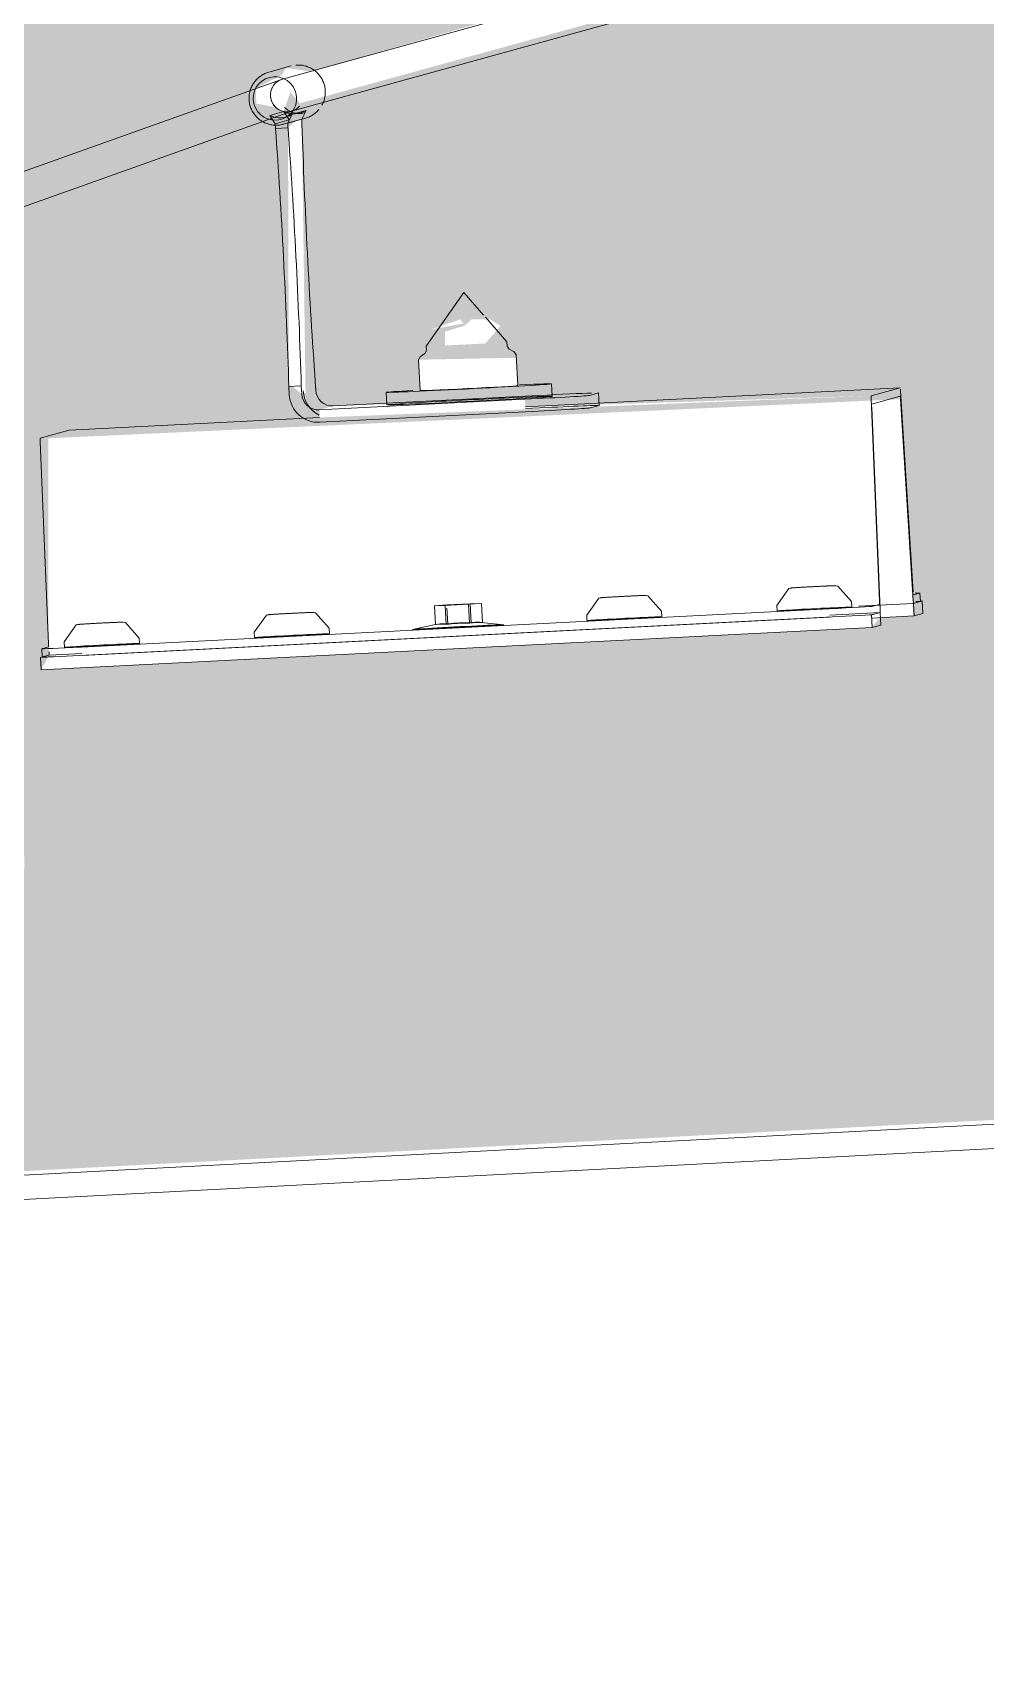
# Model space of a CAD drawing. Header units: millimetres. Extents: x 4237772 to 4686020, y -673 to 29459.
# Drawn here: x 4293227.1 to 4293455.8, y 10130.7 to 10524.6 of the extents above; entities that cross this region are included whole.
import ezdxf

# ---------------------------------------------------------------- set-up
doc = ezdxf.new("R2010")
doc.units = ezdxf.units.MM
for name, color, linetype, lineweight in [('A-ROOF', 132, 'Continuous', 5), ('A-ROOF-PATT', 132, 'Continuous', 5), ('Q-SPCQ', 91, 'Continuous', 5)]:
    doc.layers.add(name, color=color, linetype=linetype, lineweight=lineweight)

# ---------------------------------------------------------------- blocks, each defined once
blk = doc.blocks.new('Static Line_Sayfa_Metal Deck_Pan Mount - Up to 15 _ pitch - Max 2 Users-1848369-SECTION - GRIDS C4-C5')
at = {"layer": 'Q-SPCQ'}
for p, q in [((4295948.37, 11248.74), (4293287.07, 10513.51)), ((4293289.2, 10505.8), (4295950.5, 11241.03)), ((4293289.11, 10516.67), (4293283.79, 10515.2)), ((4293290.51, 10516.89), (4293290.25, 10516.87)), ((4293286.82, 10513.43), (4293047.88, 10428.17)), ((4293050.56, 10420.64), (4293289.51, 10505.9)), ((4293284.04, 10504.8), (4293287.39, 10505.73)), ((4293284.04, 10504.8), (4293285.33, 10502.81)), ((4293285.33, 10502.81), (4293288.69, 10503.73)), ((4293287.25, 10502.67), (4293292.57, 10504.14)), ((4293288.69, 10503.73), (4293287.39, 10505.73)), ((4293288.32, 10502.96), (4293289.4, 10505.08)), ((4293288.32, 10502.96), (4293291.68, 10503.89)), ((4293289.4, 10505.08), (4293292.76, 10506)), ((4293292.76, 10506), (4293291.68, 10503.89)), ((4293291.68, 10503.89), (4293291.74, 10502.72)), ((4293285.33, 10502.81), (4293285.39, 10501.64)), ((4293285.39, 10501.64), (4293288.38, 10501.79)), ((4293288.38, 10501.79), (4293288.32, 10502.96)), ((4293321.59, 10449.38), (4293330.64, 10462.27)), ((4293335.33, 10456.86), (4293330.64, 10462.27)), ((4293340.97, 10450.38), (4293335.82, 10456.31)), ((4293321.59, 10449.38), (4293321.64, 10448.35)), ((4293341.02, 10449.35), (4293340.97, 10450.38)), ((4293341.02, 10449.35), (4293341.47, 10448.66)), ((4293342.72, 10448.02), (4293341.47, 10448.66)), ((4293319.71, 10446.11), (4293320.08, 10446.85)), ((4293319.71, 10446.11), (4293320.09, 10438.7)), ((4293321.27, 10447.62), (4293320.08, 10446.85)), ((4293321.64, 10448.35), (4293321.27, 10447.62)), ((4293343.18, 10447.32), (4293342.72, 10448.02)), ((4293343.56, 10439.91), (4293343.18, 10447.32)), ((4293294.93, 10440.8), (4293295.03, 10438.8)), ((4293291.58, 10439.88), (4293288.58, 10439.72)), ((4293288.58, 10439.72), (4293288.69, 10437.72)), ((4293291.68, 10437.88), (4293291.58, 10439.88)), ((4293299.23, 10435.01), (4293348.62, 10437.54)), ((4293311.97, 10438.28), (4293312.13, 10435.29)), ((4293435.39, 10439.38), (4293345.36, 10434.77)), ((4293351.83, 10437.33), (4293351.67, 10440.33)), ((4293360.86, 10437.55), (4293362.96, 10438.13)), ((4293363.13, 10435.14), (4293362.97, 10438.14)), ((4293428.43, 10436.7), (4293430.41, 10388.12)), ((4293435.39, 10439.38), (4293428.44, 10437.46)), ((4293428.6, 10435.48), (4293435.42, 10437.36)), ((4293438.49, 10390.35), (4293435.47, 10438.64)), ((4293435.5, 10436.63), (4293438.52, 10388.34)), ((4293345.27, 10436.61), (4293295.88, 10434.09)), ((4293296.03, 10431.09), (4293345.42, 10433.62)), ((4293348.78, 10434.54), (4293345.38, 10434.37)), ((4293361.02, 10434.56), (4293363.11, 10435.14)), ((4293430.58, 10386.14), (4293428.6, 10434.72)), ((4293228.88, 10427.25), (4293235.83, 10429.17)), ((4293295.97, 10432.25), (4293235.83, 10429.17)), ((4293230.85, 10377.91), (4293228.88, 10426.49)), ((4293440.15, 10390.05), (4293438.57, 10389.62)), ((4293440.26, 10388.06), (4293440.15, 10390.06)), ((4293238.83, 10377.11), (4293418.43, 10386.3)), ((4293326.52, 10387.22), (4293323.54, 10387.02)), ((4293323.54, 10387.02), (4293326.12, 10387.11)), ((4293323.77, 10382.48), (4293323.54, 10387.02)), ((4293326.12, 10387.11), (4293331.73, 10387.4)), ((4293326.12, 10387.11), (4293326.35, 10382.55)), ((4293332.13, 10387.51), (4293326.52, 10387.22)), ((4293326.56, 10386.48), (4293326.76, 10382.67)), ((4293331.73, 10387.4), (4293334.83, 10387.6)), ((4293331.73, 10387.4), (4293331.96, 10382.82)), ((4293334.83, 10387.6), (4293332.13, 10387.51)), ((4293332.13, 10387.51), (4293332.37, 10382.93)), ((4293334.83, 10387.6), (4293335.07, 10382.99)), ((4293378.16, 10384.38), (4293378.09, 10385.7)), ((4293405.75, 10387.1), (4293405.82, 10385.79)), ((4293423.79, 10386.72), (4293423.73, 10388.03)), ((4293438.57, 10387.59), (4293425.42, 10386.92)), ((4293425.61, 10386.94), (4293438.6, 10387.6)), ((4293430.41, 10387.36), (4293428.83, 10386.92)), ((4293440.67, 10388.17), (4293438.57, 10387.59)), ((4293438.57, 10387.59), (4293438.73, 10384.6)), ((4293438.6, 10387.6), (4293440.25, 10388.05)), ((4293440.82, 10385.17), (4293440.67, 10388.17)), ((4293228.95, 10374.6), (4293428.51, 10384.81)), ((4293229.11, 10371.61), (4293428.66, 10381.82)), ((4293238.93, 10375.11), (4293418.53, 10384.3)), ((4293298.33, 10380.3), (4293298.26, 10381.61)), ((4293323.82, 10382.49), (4293318.29, 10381.32)), ((4293326.8, 10381.8), (4293323.82, 10381.6)), ((4293323.82, 10381.6), (4293326.4, 10381.69)), ((4293326.4, 10381.69), (4293332.01, 10381.97)), ((4293332.41, 10382.09), (4293326.8, 10381.8)), ((4293332.01, 10381.97), (4293335.11, 10382.18)), ((4293335.11, 10382.18), (4293332.41, 10382.09)), ((4293340.22, 10382.45), (4293334.77, 10383.03)), ((4293360.11, 10384.77), (4293360.18, 10383.46)), ((4293430.61, 10385.39), (4293418.51, 10384.77)), ((4293430.61, 10385.39), (4293428.51, 10384.81)), ((4293428.51, 10384.81), (4293428.66, 10381.82)), ((4293428.55, 10384.07), (4293438.73, 10384.6)), ((4293428.66, 10381.82), (4293430.76, 10382.39)), ((4293428.93, 10384.93), (4293430.57, 10385.38)), ((4293430.76, 10382.39), (4293430.61, 10385.39)), ((4293438.73, 10384.6), (4293440.82, 10385.17)), ((4293234.65, 10378.35), (4293234.72, 10377.04)), ((4293252.69, 10377.97), (4293252.63, 10379.28)), ((4293280.29, 10380.69), (4293280.36, 10379.37)), ((4293228.95, 10374.6), (4293231.05, 10375.18)), ((4293229.11, 10371.61), (4293228.95, 10374.6)), ((4293229.26, 10376.71), (4293229.36, 10374.72)), ((4293229.27, 10376.72), (4293230.85, 10377.15)), ((4293231.01, 10375.17), (4293229.37, 10374.72)), ((4293238.9, 10375.58), (4293231.05, 10375.18))]:
    blk.add_line(p, q, dxfattribs=at)
at = {"layer": 'Q-SPCQ', "flags": 128}
for points in [[(4293296.54, 10507.28), (4293296.66, 10507.51), (4293296.77, 10507.75), (4293296.88, 10507.99), (4293296.97, 10508.23), (4293297.05, 10508.48), (4293297.12, 10508.73), (4293297.18, 10508.98), (4293297.23, 10509.23), (4293297.28, 10509.49), (4293297.31, 10509.75), (4293297.33, 10510.01), (4293297.34, 10510.27), (4293297.34, 10510.53), (4293297.33, 10510.79), (4293297.31, 10511.04), (4293297.28, 10511.3), (4293297.24, 10511.56), (4293297.19, 10511.81), (4293297.12, 10512.07), (4293297.05, 10512.31), (4293296.97, 10512.56), (4293296.88, 10512.8), (4293296.78, 10513.04), (4293296.67, 10513.28), (4293296.55, 10513.51), (4293296.42, 10513.73), (4293296.28, 10513.95), (4293296.14, 10514.17), (4293295.98, 10514.38), (4293295.82, 10514.58), (4293295.65, 10514.78), (4293295.47, 10514.96), (4293295.28, 10515.15), (4293295.09, 10515.32), (4293294.89, 10515.49), (4293294.68, 10515.64), (4293294.47, 10515.79), (4293294.25, 10515.93), (4293294.03, 10516.07), (4293293.8, 10516.19), (4293293.57, 10516.3), (4293293.33, 10516.41), (4293293.09, 10516.5), (4293292.84, 10516.59), (4293292.59, 10516.66), (4293292.34, 10516.73), (4293292.08, 10516.78), (4293291.83, 10516.83), (4293291.57, 10516.86), (4293291.31, 10516.88), (4293291.05, 10516.9), (4293290.79, 10516.9), (4293290.53, 10516.89), (4293290.51, 10516.89)], [(4293283.79, 10515.2), (4293283.54, 10515.12), (4293283.29, 10515.04), (4293283.05, 10514.94), (4293282.81, 10514.84), (4293282.58, 10514.73), (4293282.35, 10514.61), (4293282.12, 10514.47), (4293281.9, 10514.33), (4293281.69, 10514.18), (4293281.48, 10514.03), (4293281.28, 10513.86), (4293281.09, 10513.69), (4293280.9, 10513.51), (4293280.72, 10513.32), (4293280.55, 10513.12), (4293280.39, 10512.92), (4293280.23, 10512.71), (4293280.08, 10512.5), (4293279.95, 10512.28), (4293279.82, 10512.05), (4293279.7, 10511.82), (4293279.58, 10511.59), (4293279.48, 10511.35), (4293279.39, 10511.1), (4293279.31, 10510.86), (4293279.24, 10510.61), (4293279.18, 10510.35), (4293279.12, 10510.1), (4293279.08, 10509.84), (4293279.05, 10509.59), (4293279.03, 10509.33), (4293279.02, 10509.07), (4293279.02, 10508.81), (4293279.03, 10508.55), (4293279.05, 10508.29), (4293279.08, 10508.03), (4293279.12, 10507.77), (4293279.17, 10507.52), (4293279.23, 10507.27), (4293279.31, 10507.02), (4293279.39, 10506.77), (4293279.48, 10506.53), (4293279.58, 10506.29), (4293279.69, 10506.05), (4293279.81, 10505.82), (4293279.94, 10505.6), (4293280.07, 10505.38), (4293280.22, 10505.16), (4293280.38, 10504.96), (4293280.54, 10504.75), (4293280.71, 10504.56), (4293280.89, 10504.37), (4293281.07, 10504.19), (4293281.27, 10504.01), (4293281.47, 10503.85), (4293281.67, 10503.69), (4293281.89, 10503.54), (4293282.11, 10503.4), (4293282.33, 10503.27), (4293282.56, 10503.14), (4293282.79, 10503.03), (4293283.03, 10502.93), (4293283.27, 10502.83), (4293283.52, 10502.75), (4293283.77, 10502.67), (4293284.02, 10502.61), (4293284.27, 10502.55), (4293284.53, 10502.51), (4293284.79, 10502.47), (4293285.05, 10502.45), (4293285.31, 10502.44), (4293285.57, 10502.43), (4293285.83, 10502.44), (4293285.85, 10502.44)], [(4293292.57, 10504.14), (4293292.82, 10504.21), (4293293.06, 10504.29), (4293293.31, 10504.39), (4293293.55, 10504.49), (4293293.78, 10504.61), (4293294.01, 10504.73), (4293294.24, 10504.86), (4293294.45, 10505), (4293294.67, 10505.15), (4293294.88, 10505.31), (4293295.08, 10505.47), (4293295.27, 10505.65), (4293295.46, 10505.83), (4293295.64, 10506.02), (4293295.81, 10506.21)], [(4293285.85, 10502.44), (4293286.11, 10502.46), (4293286.37, 10502.49), (4293286.63, 10502.53), (4293286.88, 10502.58), (4293287.14, 10502.64), (4293287.25, 10502.67)], [(4293378.09, 10385.7), (4293374.8, 10389.44), (4293374.33, 10389.49), (4293374.16, 10389.5), (4293374.05, 10389.5), (4293373.97, 10389.5), (4293373.89, 10389.5), (4293373.82, 10389.5), (4293373.74, 10389.5), (4293373.66, 10389.5), (4293373.57, 10389.49), (4293373.48, 10389.49), (4293373.39, 10389.49), (4293373.29, 10389.49), (4293373.18, 10389.48), (4293373.06, 10389.48), (4293372.94, 10389.47), (4293372.82, 10389.47), (4293372.68, 10389.46), (4293372.55, 10389.46), (4293372.4, 10389.45), (4293372.25, 10389.44), (4293372.1, 10389.44), (4293371.94, 10389.43), (4293371.78, 10389.42), (4293371.61, 10389.42), (4293371.44, 10389.41), (4293371.26, 10389.4), (4293371.08, 10389.39), (4293370.9, 10389.38), (4293370.71, 10389.37), (4293370.52, 10389.36), (4293370.33, 10389.36), (4293370.14, 10389.35), (4293369.94, 10389.34), (4293369.75, 10389.33), (4293369.55, 10389.32), (4293369.35, 10389.31), (4293369.15, 10389.3), (4293368.95, 10389.29), (4293368.74, 10389.28), (4293368.54, 10389.26), (4293368.34, 10389.25), (4293368.14, 10389.24), (4293367.95, 10389.23), (4293367.75, 10389.22), (4293367.55, 10389.21), (4293367.36, 10389.2), (4293367.17, 10389.19), (4293366.98, 10389.18), (4293366.8, 10389.17), (4293366.62, 10389.16), (4293366.44, 10389.15), (4293366.27, 10389.14), (4293366.1, 10389.13), (4293365.93, 10389.12), (4293365.77, 10389.11), (4293365.61, 10389.1), (4293365.46, 10389.09), (4293365.32, 10389.08), (4293365.17, 10389.08), (4293365.04, 10389.07), (4293364.91, 10389.06), (4293364.79, 10389.05), (4293364.67, 10389.04), (4293364.56, 10389.04), (4293364.45, 10389.03), (4293364.35, 10389.02), (4293364.26, 10389.02), (4293364.17, 10389.01), (4293364.09, 10389), (4293364.01, 10389), (4293363.94, 10388.99), (4293363.86, 10388.98), (4293363.78, 10388.98), (4293363.69, 10388.97), (4293363.57, 10388.95), (4293363.32, 10388.91), (4293363.05, 10388.84)], [(4293405.75, 10387.1), (4293408.64, 10391.16), (4293408.69, 10391.18)], [(4293423.73, 10388.03), (4293420.44, 10391.77), (4293419.97, 10391.83), (4293419.79, 10391.84), (4293419.69, 10391.84), (4293419.6, 10391.84), (4293419.53, 10391.84), (4293419.45, 10391.83), (4293419.38, 10391.83), (4293419.3, 10391.83), (4293419.21, 10391.83), (4293419.12, 10391.83), (4293419.03, 10391.82), (4293418.92, 10391.82), (4293418.82, 10391.82), (4293418.7, 10391.81), (4293418.58, 10391.81), (4293418.45, 10391.8), (4293418.32, 10391.8), (4293418.18, 10391.79), (4293418.04, 10391.78), (4293417.89, 10391.78), (4293417.74, 10391.77), (4293417.58, 10391.76), (4293417.42, 10391.76), (4293417.25, 10391.75), (4293417.08, 10391.74), (4293416.9, 10391.73), (4293416.72, 10391.73), (4293416.54, 10391.72), (4293416.35, 10391.71), (4293416.16, 10391.7), (4293415.97, 10391.69), (4293415.78, 10391.68), (4293415.58, 10391.67), (4293415.38, 10391.66), (4293415.19, 10391.65), (4293414.99, 10391.64), (4293414.78, 10391.63), (4293414.58, 10391.62), (4293414.38, 10391.61), (4293414.18, 10391.6), (4293413.98, 10391.59), (4293413.78, 10391.58), (4293413.58, 10391.57), (4293413.39, 10391.56), (4293413.19, 10391.55), (4293413, 10391.54), (4293412.81, 10391.53), (4293412.62, 10391.52), (4293412.44, 10391.51), (4293412.26, 10391.5), (4293412.08, 10391.48), (4293411.9, 10391.47), (4293411.73, 10391.47), (4293411.57, 10391.46), (4293411.41, 10391.45), (4293411.25, 10391.44), (4293411.1, 10391.43), (4293410.95, 10391.42), (4293410.81, 10391.41), (4293410.68, 10391.4), (4293410.55, 10391.39), (4293410.42, 10391.39), (4293410.31, 10391.38), (4293410.2, 10391.37), (4293410.09, 10391.36), (4293409.99, 10391.36), (4293409.9, 10391.35), (4293409.81, 10391.34), (4293409.73, 10391.34), (4293409.65, 10391.33), (4293409.57, 10391.32), (4293409.5, 10391.32), (4293409.42, 10391.31), (4293409.33, 10391.3), (4293409.2, 10391.28), (4293408.95, 10391.24), (4293408.69, 10391.18)], [(4293298.26, 10381.61), (4293294.97, 10385.35), (4293294.51, 10385.41), (4293294.33, 10385.42), (4293294.23, 10385.42), (4293294.14, 10385.42), (4293294.07, 10385.42), (4293293.99, 10385.42), (4293293.92, 10385.42), (4293293.84, 10385.41), (4293293.75, 10385.41), (4293293.66, 10385.41), (4293293.56, 10385.41), (4293293.46, 10385.4), (4293293.35, 10385.4), (4293293.24, 10385.39), (4293293.12, 10385.39), (4293292.99, 10385.38), (4293292.86, 10385.38), (4293292.72, 10385.37), (4293292.58, 10385.37), (4293292.43, 10385.36), (4293292.28, 10385.35), (4293292.12, 10385.35), (4293291.95, 10385.34), (4293291.79, 10385.33), (4293291.61, 10385.32), (4293291.44, 10385.32), (4293291.26, 10385.31), (4293291.08, 10385.3), (4293290.89, 10385.29), (4293290.7, 10385.28), (4293290.51, 10385.27), (4293290.31, 10385.26), (4293290.12, 10385.25), (4293289.92, 10385.24), (4293289.72, 10385.23), (4293289.52, 10385.22), (4293289.32, 10385.21), (4293289.12, 10385.2), (4293288.92, 10385.19), (4293288.72, 10385.18), (4293288.52, 10385.17), (4293288.32, 10385.16), (4293288.12, 10385.15), (4293287.93, 10385.14), (4293287.73, 10385.13), (4293287.54, 10385.12), (4293287.35, 10385.11), (4293287.16, 10385.1), (4293286.98, 10385.09), (4293286.79, 10385.08), (4293286.62, 10385.07), (4293286.44, 10385.06), (4293286.27, 10385.05), (4293286.11, 10385.04), (4293285.95, 10385.03), (4293285.79, 10385.02), (4293285.64, 10385.01), (4293285.49, 10385), (4293285.35, 10384.99), (4293285.22, 10384.98), (4293285.09, 10384.98), (4293284.96, 10384.97), (4293284.85, 10384.96), (4293284.73, 10384.95), (4293284.63, 10384.95), (4293284.53, 10384.94), (4293284.44, 10384.93), (4293284.35, 10384.93), (4293284.27, 10384.92), (4293284.19, 10384.91), (4293284.11, 10384.91), (4293284.04, 10384.9), (4293283.96, 10384.89), (4293283.87, 10384.88), (4293283.74, 10384.87), (4293283.49, 10384.82), (4293283.23, 10384.76)], [(4293360.11, 10384.77), (4293363, 10388.83), (4293363.05, 10388.84)], [(4293234.65, 10378.35), (4293237.54, 10382.41), (4293237.59, 10382.42)], [(4293252.63, 10379.28), (4293249.34, 10383.02), (4293248.87, 10383.08), (4293248.69, 10383.08), (4293248.59, 10383.08), (4293248.5, 10383.08), (4293248.43, 10383.08), (4293248.35, 10383.08), (4293248.28, 10383.08), (4293248.2, 10383.08), (4293248.11, 10383.08), (4293248.02, 10383.07), (4293247.93, 10383.07), (4293247.82, 10383.07), (4293247.72, 10383.06), (4293247.6, 10383.06), (4293247.48, 10383.05), (4293247.35, 10383.05), (4293247.22, 10383.04), (4293247.08, 10383.04), (4293246.94, 10383.03), (4293246.79, 10383.03), (4293246.64, 10383.02), (4293246.48, 10383.01), (4293246.32, 10383.01), (4293246.15, 10383), (4293245.98, 10382.99), (4293245.8, 10382.98), (4293245.62, 10382.97), (4293245.44, 10382.96), (4293245.25, 10382.96), (4293245.06, 10382.95), (4293244.87, 10382.94), (4293244.68, 10382.93), (4293244.48, 10382.92), (4293244.28, 10382.91), (4293244.08, 10382.9), (4293243.88, 10382.89), (4293243.68, 10382.88), (4293243.48, 10382.87), (4293243.28, 10382.86), (4293243.08, 10382.85), (4293242.88, 10382.84), (4293242.68, 10382.83), (4293242.48, 10382.82), (4293242.29, 10382.81), (4293242.09, 10382.79), (4293241.9, 10382.78), (4293241.71, 10382.77), (4293241.52, 10382.76), (4293241.34, 10382.75), (4293241.16, 10382.74), (4293240.98, 10382.73), (4293240.8, 10382.72), (4293240.63, 10382.71), (4293240.47, 10382.7), (4293240.31, 10382.69), (4293240.15, 10382.68), (4293240, 10382.68), (4293239.85, 10382.67), (4293239.71, 10382.66), (4293239.58, 10382.65), (4293239.45, 10382.64), (4293239.32, 10382.63), (4293239.21, 10382.63), (4293239.1, 10382.62), (4293238.99, 10382.61), (4293238.89, 10382.6), (4293238.8, 10382.6), (4293238.71, 10382.59), (4293238.63, 10382.59), (4293238.55, 10382.58), (4293238.47, 10382.57), (4293238.4, 10382.57), (4293238.32, 10382.56), (4293238.23, 10382.55), (4293238.1, 10382.53), (4293237.85, 10382.49), (4293237.59, 10382.42)], [(4293280.29, 10380.69), (4293283.18, 10384.74), (4293283.23, 10384.76)]]:
    blk.add_lwpolyline(points, dxfattribs=at)
at = {"layer": 'Q-SPCQ'}
for centre, major_axis, ratio, start_param, end_param in [((4293285.24, 10508.86), (-1.39, 5.03), 0.999054, 6.064948, 9.20654), ((4293288.14, 10509.66), (-1.07, 3.86), 0.999054, 0, 1.352559), ((4293288.16, 10509.67), (-1.07, 3.86), 0.999054, 0.82896, 1.352559), ((4293285.24, 10508.86), (-1.39, 5.03), 0.999054, 2.923355, 6.064948), ((4293288.16, 10509.67), (-1.07, 3.86), 0.999054, 0.073126, 0.305361), ((4293288.14, 10509.66), (-1.07, 3.86), 0.999054, 1.352559, 3.708753), ((4293288.16, 10509.67), (-1.07, 3.86), 0.999054, 1.352559, 2.399756), ((4293286.48, 10509.54), (-1.42, 5.14), 0.999054, 2.395188, 3.451522), ((4293289.84, 10510.47), (-1.42, 5.14), 0.999054, 2.395188, 3.451522), ((4293291.11, 10510.48), (-1.39, 5.03), 0.999054, 2.112396, 2.923355), ((4293288.16, 10509.67), (-1.07, 3.86), 0.999054, 2.923355, 3.446954), ((4293291.11, 10510.48), (-1.39, 5.03), 0.999054, 2.923355, 3.141593), ((4293284.36, 10469.95), (-3.58, 69.91), 0.042464, 4.263032, 5.180598), ((4293287.35, 10470.11), (-3.58, 69.91), 0.042464, 4.263032, 5.180598), ((4293295.97, 10472.49), (-3.58, 69.91), 0.042464, 1.121439, 2.039005), ((4293295.67, 10438.08), (-1.86, 6.75), 0.999054, 1.352559, 2.923355), ((4293295.67, 10438.08), (-1.07, 3.86), 0.999054, 1.352559, 2.923355), ((4293299.03, 10439.01), (-1.86, 6.75), 0.999054, 1.352559, 2.399756), ((4293299.03, 10439.01), (-1.07, 3.86), 0.999054, 1.352559, 2.923355), ((4293331.82, 10439.31), (19.85, 1.02), 0.009417, 3.099114, 6.240706), ((4293331.98, 10436.31), (19.85, 1.02), 0.009417, 3.099114, 6.240706), ((4293331.82, 10439.31), (19.85, 1.02), 0.009417, 2.313715, 3.099114), ((4293331.98, 10436.31), (19.85, 1.02), 0.009417, 6.240706, 9.382299), ((4293331.82, 10439.31), (11.73, 0.6), 0.009417, 3.099114, 6.240706), ((4293331.82, 10439.31), (19.85, 1.02), 0.009417, 6.240706, 7.195383), ((4293345.9, 10436.79), (14.98, 0.77), 0.009417, 4.66991, 6.240706), ((4293347.99, 10437.37), (14.98, 0.77), 0.009417, 0.48112, 1.528317), ((4293428.49, 10436.46), (-0.051, 0.999), 0.042464, 0.009426, 1.328063), ((4293435.48, 10436.37), (-0.051, 0.999), 0.042464, 4.973974, 6.283185), ((4293435.44, 10438.38), (-0.051, 0.999), 0.042464, 4.973974, 5.41352), ((4293346.05, 10433.79), (14.98, 0.77), 0.009417, 4.66991, 6.240706), ((4293348.15, 10434.37), (14.98, 0.77), 0.009417, 6.240706, 7.811503), ((4293428.66, 10434.48), (-0.051, 0.999), 0.042464, 0.009426, 0.229199), ((4293228.93, 10426.25), (-0.051, 0.999), 0.042464, 0.229199, 1.328063), ((4293438.51, 10390.61), (-0.051, 0.999), 0.042464, 2.931246, 3.141593), ((4293430.17, 10389.54), (9.99, 0.51), 0.009417, 6.240706, 6.764305), ((4293414.81, 10386.25), (8.99, 0.46), 0.009417, 3.099114, 6.240706), ((4293414.81, 10386.25), (8.99, 0.46), 0.009417, 6.240706, 9.382299), ((4293418.85, 10386.41), (9.99, 0.51), 0.009417, 4.66991, 6.240706), ((4293430.35, 10388.36), (-0.051, 0.999), 0.042464, 3.370791, 4.469655), ((4293430.52, 10386.38), (-0.051, 0.999), 0.042464, 3.151019, 4.469655), ((4293438.55, 10388.6), (-0.051, 0.999), 0.042464, 1.832382, 2.931246), ((4293430.27, 10387.54), (9.99, 0.51), 0.009417, 6.240706, 6.764305), ((4293329.26, 10381.88), (10.99, 0.57), 0.009417, 3.099114, 6.240706), ((4293329.26, 10381.88), (10.99, 0.57), 0.009417, 6.240706, 9.382299), ((4293369.17, 10383.92), (8.99, 0.46), 0.009417, 3.099114, 6.240706), ((4293369.17, 10383.92), (8.99, 0.46), 0.009417, 6.240706, 9.382299), ((4293418.95, 10384.42), (9.99, 0.51), 0.009417, 5.455308, 6.240706), ((4293230.8, 10378.15), (-0.051, 0.999), 0.042464, 3.370791, 4.469655), ((4293243.71, 10377.5), (8.99, 0.46), 0.009417, 3.099114, 6.240706), ((4293243.71, 10377.5), (8.99, 0.46), 0.009417, 6.240706, 9.382299), ((4293289.34, 10379.84), (8.99, 0.46), 0.009417, 3.099114, 6.240706), ((4293289.34, 10379.84), (8.99, 0.46), 0.009417, 6.240706, 9.382299), ((4293239.24, 10377.23), (9.99, 0.51), 0.009417, 3.099114, 4.66991), ((4293239.35, 10375.23), (9.99, 0.51), 0.009417, 3.099114, 3.884512), ((4293230.96, 10376.17), (-0.051, 0.999), 0.042464, 3.151019, 4.469655)]:
    blk.add_ellipse(centre, major_axis=major_axis, ratio=ratio, start_param=start_param, end_param=end_param, dxfattribs=at)
for points in [[(4293323.77, 10382.48), (4293324.26, 10382.59), (4293325.26, 10382.73), (4293326.26, 10382.71), (4293326.76, 10382.67)], [(4293326.35, 10382.55), (4293325.92, 10382.62), (4293325.05, 10382.68), (4293324.2, 10382.57), (4293323.77, 10382.48)], [(4293331.96, 10382.82), (4293331.03, 10382.85), (4293329.15, 10382.84), (4293327.29, 10382.68), (4293326.35, 10382.55)], [(4293326.76, 10382.67), (4293327.69, 10382.79), (4293329.56, 10382.96), (4293331.43, 10382.96), (4293332.37, 10382.93)], [(4293335.07, 10382.99), (4293334.55, 10383.04), (4293333.51, 10383.06), (4293332.48, 10382.92), (4293331.96, 10382.82)], [(4293332.37, 10382.93), (4293332.82, 10383.02), (4293333.71, 10383.11), (4293334.61, 10383.06), (4293335.07, 10382.99)]]:
    blk.add_open_spline(points, degree=3, dxfattribs=at)
blk = doc.blocks.new('Roof Gutters3 - Roof Gutters-1885272-SECTION - GRIDS C4-C5')
at = {"layer": 'A-ROOF'}
for p, q in [((4305042.85, 10866.67), (4278105.35, 9448.28)), ((4304821.97, 10860.89), (4278154.77, 9456.73))]:
    blk.add_line(p, q, dxfattribs=at)

msp = doc.modelspace()

# ---------------------------------------------------------------- hatches: boundary and pattern name
at = {"layer": 'A-ROOF-PATT'}
h = msp.add_hatch(dxfattribs=at)
h.set_pattern_fill('FP_9', color=256, style=0, pattern_type=2)
h.set_pattern_definition([(3.05, (11919.841, -226018.123), (-59.9198678984, -0.0001809275), [])])
h.paths.add_polyline_path([(4278255.68, 9462.05), (4304897.93, 10866.67), (4309082.25, 11183.02), (4312463.32, 11362.94), (4312463.32, 11371.18), (4307185.57, 11099.1), (4306080.21, 11191.54), (4305617.63, 11216.95), (4305509.43, 11211.19), (4305509.43, 11207.58), (4305370.15, 11202.35), (4305322.96, 11202.56), (4305322.96, 11253.77), (4305239.45, 11237.89), (4305233.47, 11233.29), (4305214.31, 11227.35), (4305195.68, 11226.59), (4305108.64, 11228.29), (4305090.65, 11237.89), (4305085.9, 11241.77), (4305077.26, 11254.33), (4305070.89, 11267.69), (4304908.71, 11237.89), (4304902.73, 11233.29), (4304883.58, 11227.35), (4304864.94, 11226.59), (4304777.9, 11228.29), (4304759.91, 11237.89), (4304755.16, 11241.77), (4304747.5, 11251.97), (4304741.64, 11271.56), (4304742.07, 11284.9), (4304743.01, 11290.33), (4304747.65, 11301.59), (4304755.57, 11311.94), (4304766.15, 11320), (4304777.9, 11324.88), (4304790.79, 11326.59), (4304842.4, 11328.79), (4305029.77, 11361.95), (4305029.77, 11503.7), (4300245.6, 11502.07), (4296195.35, 11286.53), (4296200.11, 11243.19), (4296189.61, 11242.7), (4296187.08, 11286.09), (4293584.51, 11149.87), (4293563.14, 11149.13), (4293330.85, 11136.75), (4278258.28, 9462.34)])
h.paths.add_polyline_path([(4292935.79, 10300.91), (4292935.63, 10306.94), (4292958.77, 10313.3), (4292980.53, 10316.43), (4292996.51, 10360.76), (4293017.04, 10366.43), (4293161.46, 10373.82), (4293182.23, 10324.73), (4293225.03, 10326.92), (4293225.03, 10323.88), (4293219.79, 10321.44), (4293219.89, 10319.42), (4293202.08, 10316.74), (4293202.2, 10314.53), (4293157.3, 10312.24), (4293155.83, 10318.34), (4293136.37, 10364.32), (4293017.33, 10357.15), (4293001.43, 10311.97), (4292998.28, 10310.11), (4292996.14, 10307.98), (4292980.57, 10305.41), (4292980.53, 10303.19), (4292978.28, 10303.08)])
h.paths.add_polyline_path([(4293052.75, 10369.96), (4293066.43, 10374.31), (4293066.01, 10382.53), (4293086.92, 10383.11), (4293087.47, 10372.59), (4293066.01, 10370.78)])
h.paths.add_polyline_path([(4293428.42, 10437.46), (4293295.97, 10432.25), (4293296.03, 10434.13), (4293299.23, 10435.01), (4293345.27, 10436.61), (4293345.42, 10434.78), (4293428.43, 10437.46)])
h.paths.add_polyline_path([(4293229.11, 10371.61), (4293231.05, 10375.18), (4293230.86, 10377.44), (4293230.82, 10427.25), (4293435.5, 10436.63), (4293438.52, 10384.58), (4293430.42, 10384.17), (4293428.66, 10381.82), (4293243.98, 10372.37)])
h.paths.add_polyline_path([(4293048.99, 10392.78), (4293044, 10392.53), (4293045.59, 10439.9), (4293050.62, 10439.38), (4293050.58, 10413.73), (4293049.99, 10405.88)])
h.paths.add_polyline_path([(4293049.6, 10372.8), (4293050.58, 10407.95), (4293052.73, 10406.06), (4293053.28, 10373.82), (4293052.75, 10373.67)])
h.paths.add_polyline_path([(4293065.61, 10384.68), (4293070.9, 10390.47), (4293080.55, 10392.1), (4293084.84, 10390.85), (4293084.84, 10386.22), (4293068.39, 10384.81)])
h.paths.add_polyline_path([(4293291.68, 10437.88), (4293289.37, 10439.76), (4293288.58, 10439.72), (4293288.38, 10501.79), (4293290.31, 10503.51), (4293291.68, 10503.89), (4293292.6, 10438.13)])
h.paths.add_polyline_path([(4293670.35, 10504.3), (4293537.9, 10499.09), (4293537.96, 10500.97), (4293541.16, 10501.85), (4293587.2, 10503.45), (4293587.35, 10501.61), (4293670.36, 10504.3)])
h.paths.add_polyline_path([(4293471.03, 10438.44), (4293472.98, 10442.02), (4293472.79, 10444.28), (4293472.74, 10494.09), (4293677.43, 10503.46), (4293680.45, 10451.42), (4293672.35, 10451.01), (4293670.59, 10448.65), (4293491.46, 10439.49)])
h.paths.add_polyline_path([(4293320.1, 10438.71), (4293319.72, 10446.12), (4293343.2, 10446.58), (4293343.55, 10439.91), (4293322.8, 10438.78)])
h.paths.add_polyline_path([(4293322.75, 10453.38), (4293329.75, 10455.8), (4293330.52, 10454.83), (4293322.8, 10453.39)])
h.paths.add_polyline_path([(4293326.09, 10449.53), (4293326.09, 10452.87), (4293330.68, 10454.24), (4293332.49, 10455.8), (4293336.98, 10455.8), (4293339.4, 10454.24), (4293335.77, 10450.03), (4293330.65, 10449.76)])
h.paths.add_polyline_path([(4293533.61, 10504.71), (4293532.96, 10506.68), (4293530.43, 10508.82), (4293530.31, 10568.63), (4293531.32, 10570.09), (4293533.61, 10570.72), (4293534.53, 10504.97)])
h.paths.add_polyline_path([(4293912.28, 10571.13), (4293908.06, 10570.92), (4293779.83, 10565.92), (4293779.89, 10567.8), (4293783.09, 10568.69), (4293829.12, 10570.29), (4293829.28, 10568.45), (4293912.29, 10571.13)])
h.paths.add_polyline_path([(4293712.96, 10505.28), (4293714.9, 10508.86), (4293714.72, 10511.11), (4293714.67, 10560.93), (4293919.36, 10570.3), (4293922.38, 10518.26), (4293738.93, 10506.61)])
h.paths.add_polyline_path([(4293562.03, 10505.54), (4293561.65, 10512.95), (4293585.21, 10511.83), (4293585.48, 10506.74), (4293564.73, 10505.61)])
h.paths.add_polyline_path([(4293287.3, 10505.74), (4293284.33, 10506.97), (4293280.79, 10507.64), (4293280.6, 10511.23), (4293286.91, 10514.54), (4293287.93, 10516.18), (4293293.38, 10515.42), (4293296.29, 10516.05), (4293527.46, 10582.08), (4293527.11, 10582.26), (4293535.3, 10582.26), (4293538.22, 10582.89), (4293771.95, 10647.61), (4293769.04, 10649.1), (4293777.23, 10649.1), (4293780.48, 10649.82), (4294013.88, 10714.44), (4294010.97, 10715.93), (4294019.16, 10715.93), (4294022.41, 10716.66), (4294255.81, 10781.28), (4294252.9, 10782.77), (4294261.09, 10782.77), (4294264.33, 10783.49), (4294497.74, 10848.12), (4294494.83, 10849.61), (4294503.02, 10849.61), (4294506.26, 10850.33), (4294739.67, 10914.96), (4294736.76, 10916.44), (4294744.94, 10916.44), (4294748.19, 10917.17), (4294981.6, 10981.79), (4294978.68, 10983.28), (4294986.87, 10983.28), (4294990.12, 10984), (4295220.82, 11050.01), (4295223.77, 11050.99), (4295228.8, 11050.12), (4295232.05, 11050.84), (4295462.74, 11116.85), (4295465.68, 11117.82), (4295470.73, 11116.96), (4295473.64, 11117.58), (4295704.67, 11183.69), (4295707.61, 11184.66), (4295712.66, 11183.79), (4295715.57, 11184.42), (4295949.22, 11249.18), (4295949.22, 11251.41), (4295954.58, 11250.63), (4295957.6, 11247.06), (4295957.83, 11242.65), (4293291.22, 10507.7), (4293288.97, 10510.45), (4293287.34, 10505.85)])
h.paths.add_polyline_path([(4293564.68, 10520.22), (4293571.68, 10522.64), (4293572.58, 10521.69), (4293569.26, 10521.07)])
h.paths.add_polyline_path([(4293568.01, 10516.37), (4293568.01, 10519.71), (4293572.61, 10521.07), (4293574.41, 10522.64), (4293578.91, 10522.64), (4293581.33, 10521.07), (4293577.69, 10516.86), (4293572.58, 10516.6)])
h.paths.add_polyline_path([(4293775.54, 10571.55), (4293774.88, 10573.52), (4293772.44, 10573.4), (4293772.76, 10627.76), (4293774.26, 10637.21), (4293775.55, 10637.21), (4293776.46, 10571.81)])
h.paths.add_polyline_path([(4294154.21, 10637.97), (4294021.76, 10632.76), (4294021.82, 10634.64), (4294025.02, 10635.52), (4294071.05, 10637.12), (4294071.21, 10635.29), (4294154.21, 10637.97)])
h.paths.add_polyline_path([(4293954.89, 10572.12), (4293956.83, 10575.69), (4293956.64, 10577.95), (4293956.6, 10627.76), (4294161.29, 10637.14), (4294164.31, 10585.1), (4294156.2, 10584.68), (4294154.45, 10582.33), (4293986.4, 10573.73)])
h.paths.add_polyline_path([(4293803.96, 10572.38), (4293803.57, 10579.79), (4293827.06, 10580.25), (4293827.4, 10573.58), (4293806.66, 10572.45)])
h.paths.add_polyline_path([(4293806.61, 10587.06), (4293813.61, 10589.48), (4293814.51, 10588.53), (4293811.19, 10587.91)])
h.paths.add_polyline_path([(4293809.94, 10583.2), (4293809.94, 10586.55), (4293814.53, 10587.91), (4293816.34, 10589.48), (4293820.84, 10589.48), (4293823.26, 10587.91), (4293819.62, 10583.7), (4293814.51, 10583.44)])
h.paths.add_polyline_path([(4294017.46, 10638.39), (4294016.81, 10640.36), (4294014.37, 10640.23), (4294014.17, 10702.3), (4294015.17, 10703.77), (4294017.46, 10704.4), (4294018.39, 10638.64)])
h.paths.add_polyline_path([(4294396.13, 10704.81), (4294263.68, 10699.6), (4294263.74, 10701.48), (4294266.94, 10702.36), (4294313.06, 10702.44), (4294313.13, 10702.13), (4294396.14, 10704.81)])
h.paths.add_polyline_path([(4294196.82, 10638.96), (4294198.76, 10642.53), (4294198.57, 10644.79), (4294198.53, 10694.6), (4294403.22, 10703.97), (4294406.24, 10651.93), (4294233.87, 10640.85)])
h.paths.add_polyline_path([(4294045.88, 10639.22), (4294045.5, 10646.63), (4294068.99, 10647.09), (4294069.33, 10640.42), (4294048.59, 10639.29)])
h.paths.add_polyline_path([(4294048.53, 10653.89), (4294055.54, 10656.31), (4294056.44, 10655.36), (4294053.12, 10654.75)])
h.paths.add_polyline_path([(4294051.87, 10650.04), (4294051.87, 10653.39), (4294056.46, 10654.75), (4294058.27, 10656.31), (4294062.76, 10656.31), (4294065.19, 10654.75), (4294061.55, 10650.54), (4294056.44, 10650.28)])
h.paths.add_polyline_path([(4294259.39, 10705.23), (4294258, 10707.16), (4294256.3, 10707.07), (4294256.1, 10769.14), (4294257.1, 10770.6), (4294259.39, 10771.23), (4294260.31, 10705.48)])
h.paths.add_polyline_path([(4294638.06, 10771.64), (4294505.61, 10766.43), (4294505.67, 10768.31), (4294508.87, 10769.2), (4294554.91, 10770.8), (4294555.06, 10768.96), (4294638.07, 10771.64)])
h.paths.add_polyline_path([(4294438.75, 10705.79), (4294440.69, 10709.37), (4294440.5, 10711.62), (4294440.46, 10761.44), (4294645.14, 10770.81), (4294648.17, 10718.77), (4294481.35, 10707.97)])
h.paths.add_polyline_path([(4294287.81, 10706.06), (4294287.43, 10713.46), (4294310.89, 10714.39), (4294311.26, 10707.25), (4294290.52, 10706.13)])
h.paths.add_polyline_path([(4294290.46, 10720.73), (4294297.46, 10723.15), (4294298.37, 10722.2), (4294295.05, 10721.58)])
h.paths.add_polyline_path([(4294293.8, 10716.88), (4294293.8, 10720.22), (4294298.39, 10721.58), (4294300.2, 10723.15), (4294304.69, 10723.15), (4294307.11, 10721.58), (4294303.48, 10717.37), (4294298.37, 10717.11)])
h.paths.add_polyline_path([(4294501.32, 10772.06), (4294499.93, 10773.99), (4294498.22, 10773.91), (4294498.59, 10827.51), (4294500.05, 10837.72), (4294501.33, 10837.72), (4294502.24, 10772.32)])
h.paths.add_polyline_path([(4294880, 10838.48), (4294875.77, 10838.26), (4294747.54, 10833.27), (4294747.6, 10835.15), (4294750.8, 10836.04), (4294796.84, 10837.64), (4294796.99, 10835.8), (4294880, 10838.48)])
h.paths.add_polyline_path([(4294680.67, 10772.63), (4294682.62, 10776.2), (4294682.43, 10778.46), (4294682.39, 10828.27), (4294887.07, 10837.65), (4294890.09, 10785.61), (4294881.99, 10785.19), (4294880.23, 10782.84), (4294728.82, 10775.09)])
h.paths.add_polyline_path([(4294529.74, 10772.89), (4294529.36, 10780.3), (4294552.84, 10780.76), (4294553.19, 10774.09), (4294532.44, 10772.96)])
h.paths.add_polyline_path([(4294532.39, 10787.57), (4294539.39, 10789.99), (4294540.16, 10789.01), (4294532.44, 10787.58)])
h.paths.add_polyline_path([(4294535.73, 10783.72), (4294535.73, 10787.06), (4294540.32, 10788.42), (4294542.13, 10789.99), (4294546.62, 10789.99), (4294549.04, 10788.42), (4294545.41, 10784.21), (4294540.3, 10783.95)])
h.paths.add_polyline_path([(4294743.25, 10838.9), (4294741.85, 10840.83), (4294740.15, 10840.74), (4294739.95, 10902.81), (4294740.96, 10904.28), (4294743.25, 10904.91), (4294744.17, 10839.15)])
h.paths.add_polyline_path([(4295121.92, 10905.32), (4294989.47, 10900.11), (4294989.53, 10901.99), (4294992.73, 10902.87), (4295038.76, 10904.47), (4295038.92, 10902.64), (4295121.92, 10905.32)])
h.paths.add_polyline_path([(4294922.6, 10839.47), (4294924.54, 10843.04), (4294924.36, 10845.3), (4294924.31, 10895.11), (4295129, 10904.48), (4295132.02, 10852.44), (4294976.29, 10842.21)])
h.paths.add_polyline_path([(4294771.67, 10839.73), (4294771.29, 10847.14), (4294794.75, 10848.06), (4294795.12, 10840.93), (4294774.37, 10839.8)])
h.paths.add_polyline_path([(4294774.32, 10854.41), (4294781.32, 10856.82), (4294782.22, 10855.87), (4294778.9, 10855.26)])
h.paths.add_polyline_path([(4294777.66, 10850.55), (4294777.66, 10853.9), (4294782.25, 10855.26), (4294784.05, 10856.82), (4294788.55, 10856.82), (4294790.97, 10855.26), (4294787.33, 10851.05), (4294782.22, 10850.79)])
h.paths.add_polyline_path([(4294985.18, 10905.74), (4294983.78, 10907.67), (4294982.08, 10907.58), (4294981.88, 10969.65), (4294982.89, 10971.11), (4294985.18, 10971.75), (4294986.1, 10905.99)])
h.paths.add_polyline_path([(4295363.85, 10972.15), (4295231.4, 10966.94), (4295231.46, 10968.83), (4295234.66, 10969.71), (4295280.69, 10971.31), (4295280.85, 10969.47), (4295363.85, 10972.15)])
h.paths.add_polyline_path([(4295164.53, 10906.3), (4295166.47, 10909.88), (4295166.29, 10912.13), (4295166.24, 10961.95), (4295370.93, 10971.32), (4295373.95, 10919.28), (4295223.1, 10909.3)])
h.paths.add_polyline_path([(4295013.6, 10906.57), (4295013.21, 10913.97), (4295036.7, 10914.44), (4295037.04, 10907.77), (4295016.3, 10906.64)])
h.paths.add_polyline_path([(4295016.25, 10921.24), (4295023.25, 10923.66), (4295024.02, 10922.69), (4295016.3, 10921.25)])
h.paths.add_polyline_path([(4295019.58, 10917.39), (4295019.58, 10920.73), (4295024.18, 10922.09), (4295025.98, 10923.66), (4295030.48, 10923.66), (4295032.9, 10922.09), (4295029.26, 10917.88), (4295024.15, 10917.62)])
h.paths.add_polyline_path([(4295227.1, 10972.57), (4295225.71, 10974.5), (4295224.01, 10974.42), (4295224.36, 11028.23), (4295224.81, 11037.95), (4295227.11, 11038.44), (4295228.03, 10972.83)])
h.paths.add_polyline_path([(4295605.77, 11038.99), (4295473.33, 11033.78), (4295473.38, 11035.66), (4295476.58, 11036.55), (4295522.66, 11037.4), (4295522.78, 11036.31), (4295605.78, 11038.99)])
h.paths.add_polyline_path([(4295406.46, 10973.14), (4295408.4, 10976.72), (4295408.21, 10978.97), (4295408.17, 11028.78), (4295612.86, 11038.16), (4295615.88, 10986.12), (4295607.77, 10985.7), (4295606.02, 10983.35), (4295465.03, 10976.14)])
h.paths.add_polyline_path([(4295255.52, 10973.4), (4295255.14, 10980.81), (4295278.6, 10981.74), (4295278.97, 10974.6), (4295258.23, 10973.47)])
h.paths.add_polyline_path([(4295258.18, 10988.08), (4295265.18, 10990.5), (4295266.08, 10989.55), (4295262.76, 10988.93)])
h.paths.add_polyline_path([(4295261.51, 10984.23), (4295261.51, 10987.57), (4295266.1, 10988.93), (4295267.91, 10990.5), (4295272.4, 10990.5), (4295274.83, 10988.93), (4295271.19, 10984.72), (4295266.08, 10984.46)])
h.paths.add_polyline_path([(4295469.03, 11039.41), (4295467.64, 11041.34), (4295465.94, 11041.25), (4295465.74, 11103.32), (4295466.74, 11104.79), (4295469.03, 11105.42), (4295471.24, 11040.02)])
h.paths.add_polyline_path([(4295847.71, 11105.83), (4295843.49, 11105.61), (4295715.25, 11100.62), (4295715.31, 11102.5), (4295718.71, 11103.39), (4295764.55, 11104.98), (4295764.7, 11103.15), (4295847.72, 11105.83)])
h.paths.add_polyline_path([(4295648.39, 11039.98), (4295650.33, 11043.55), (4295650.14, 11045.81), (4295650.1, 11095.62), (4295854.79, 11105), (4295857.81, 11052.95), (4295849.7, 11052.54), (4295847.95, 11050.18), (4295706.96, 11042.97)])
h.paths.add_polyline_path([(4295497.45, 11040.24), (4295497.07, 11047.65), (4295520.53, 11048.58), (4295520.9, 11041.44), (4295500.16, 11040.31)])
h.paths.add_polyline_path([(4295500.1, 11054.92), (4295507.11, 11057.33), (4295508.01, 11056.38), (4295504.69, 11055.77)])
h.paths.add_polyline_path([(4295503.44, 11051.06), (4295503.44, 11054.41), (4295508.03, 11055.77), (4295509.84, 11057.33), (4295514.33, 11057.33), (4295516.75, 11055.77), (4295513.12, 11051.56), (4295508.01, 11051.3)])
h.paths.add_polyline_path([(4295710.96, 11106.25), (4295709.57, 11108.18), (4295707.86, 11108.09), (4295707.67, 11170.16), (4295708.67, 11171.62), (4295710.96, 11172.26), (4295711.88, 11106.5)])
h.paths.add_polyline_path([(4295890.31, 11106.81), (4295892.26, 11110.39), (4295892.07, 11112.64), (4295892.03, 11162.46), (4295957.18, 11167.45), (4295957.24, 11169.34), (4295966.18, 11170.5), (4296006.48, 11171.82), (4296006.63, 11169.98), (4296080.7, 11175.82), (4296103.69, 11182.17), (4296125.6, 11185.31), (4296141.21, 11229.54), (4296162.1, 11235.31), (4296198.07, 11238.91), (4296211.52, 11242.7), (4296213.33, 11251.52), (4296231.93, 11253.05), (4296232.53, 11241.47), (4296244.71, 11241.24), (4296244.97, 11239.55), (4296306.52, 11242.7), (4296327.29, 11193.61), (4296370.1, 11195.8), (4296370.1, 11192.76), (4296364.92, 11189), (4296364.96, 11188.3), (4296347.14, 11185.88), (4296347.26, 11183.41), (4296302.36, 11181.12), (4296300.9, 11187.22), (4296281.44, 11233.2), (4296162.39, 11226.03), (4296146.49, 11180.85), (4296143.41, 11177.67), (4296141.21, 11176.86), (4296125.63, 11174.55), (4296125.6, 11172.07), (4296096.84, 11169.79), (4296099.73, 11119.79), (4295904.91, 11107.56)])
h.paths.add_polyline_path([(4295739.38, 11107.08), (4295739, 11114.48), (4295762.46, 11115.41), (4295762.83, 11108.28), (4295742.08, 11107.15)])
h.paths.add_polyline_path([(4296091.63, 11113.34), (4296091.62, 11113.34), (4296091.62, 11119.38)])
h.paths.add_polyline_path([(4295742.03, 11121.75), (4295747.81, 11125.46), (4295749.94, 11123.22), (4295746.62, 11122.6)])
h.paths.add_polyline_path([(4295745.37, 11117.9), (4295745.37, 11121.24), (4295749.96, 11122.6), (4295750.23, 11123.37), (4295754.26, 11125.46), (4295758.68, 11122.6), (4295755.05, 11118.4), (4295749.94, 11118.13)])
h.paths.add_polyline_path([(4295952.89, 11173.08), (4295950.6, 11174.97), (4295949.79, 11174.93), (4295949.79, 11234.05), (4295951.6, 11238.74), (4295952.93, 11237.89), (4295953.23, 11173.18), (4295952.99, 11173.11)])
h.paths.add_polyline_path([(4295981.31, 11173.91), (4295980.93, 11181.32), (4296004.41, 11181.79), (4296004.76, 11175.11), (4295984.01, 11173.98)])
h.paths.add_polyline_path([(4295983.96, 11188.59), (4295989.35, 11192.7), (4295991.73, 11190.03), (4295984.01, 11188.6)])
h.paths.add_polyline_path([(4295987.3, 11184.74), (4295987.3, 11188.08), (4295991.89, 11189.44), (4295992.16, 11190.21), (4295996.19, 11192.3), (4296000.61, 11189.44), (4295996.98, 11185.23), (4295991.86, 11184.97)])
h.paths.add_polyline_path([(4296210.67, 11253.56), (4296215.39, 11259.5), (4296224.69, 11260.98), (4296229.91, 11258.55), (4296229.91, 11255.1), (4296212.87, 11253.66)])
h.paths.add_polyline_path([(4305155.14, 11326.59), (4305173.14, 11328.79), (4305322.96, 11356.33), (4305322.96, 11503.7), (4305129.39, 11503.7), (4305129.39, 11326.59), (4305153.5, 11326.59)])

# ---------------------------------------------------------------- block references
at = {"layer": 'A-ROOF'}
msp.add_blockref('Roof Gutters3 - Roof Gutters-1885272-SECTION - GRIDS C4-C5', (0, 0), dxfattribs=at)
at = {"layer": 'Q-SPCQ'}
msp.add_blockref('Static Line_Sayfa_Metal Deck_Pan Mount - Up to 15 _ pitch - Max 2 Users-1848369-SECTION - GRIDS C4-C5', (0, 0), dxfattribs=at)

doc.saveas('drawing.dxf')
